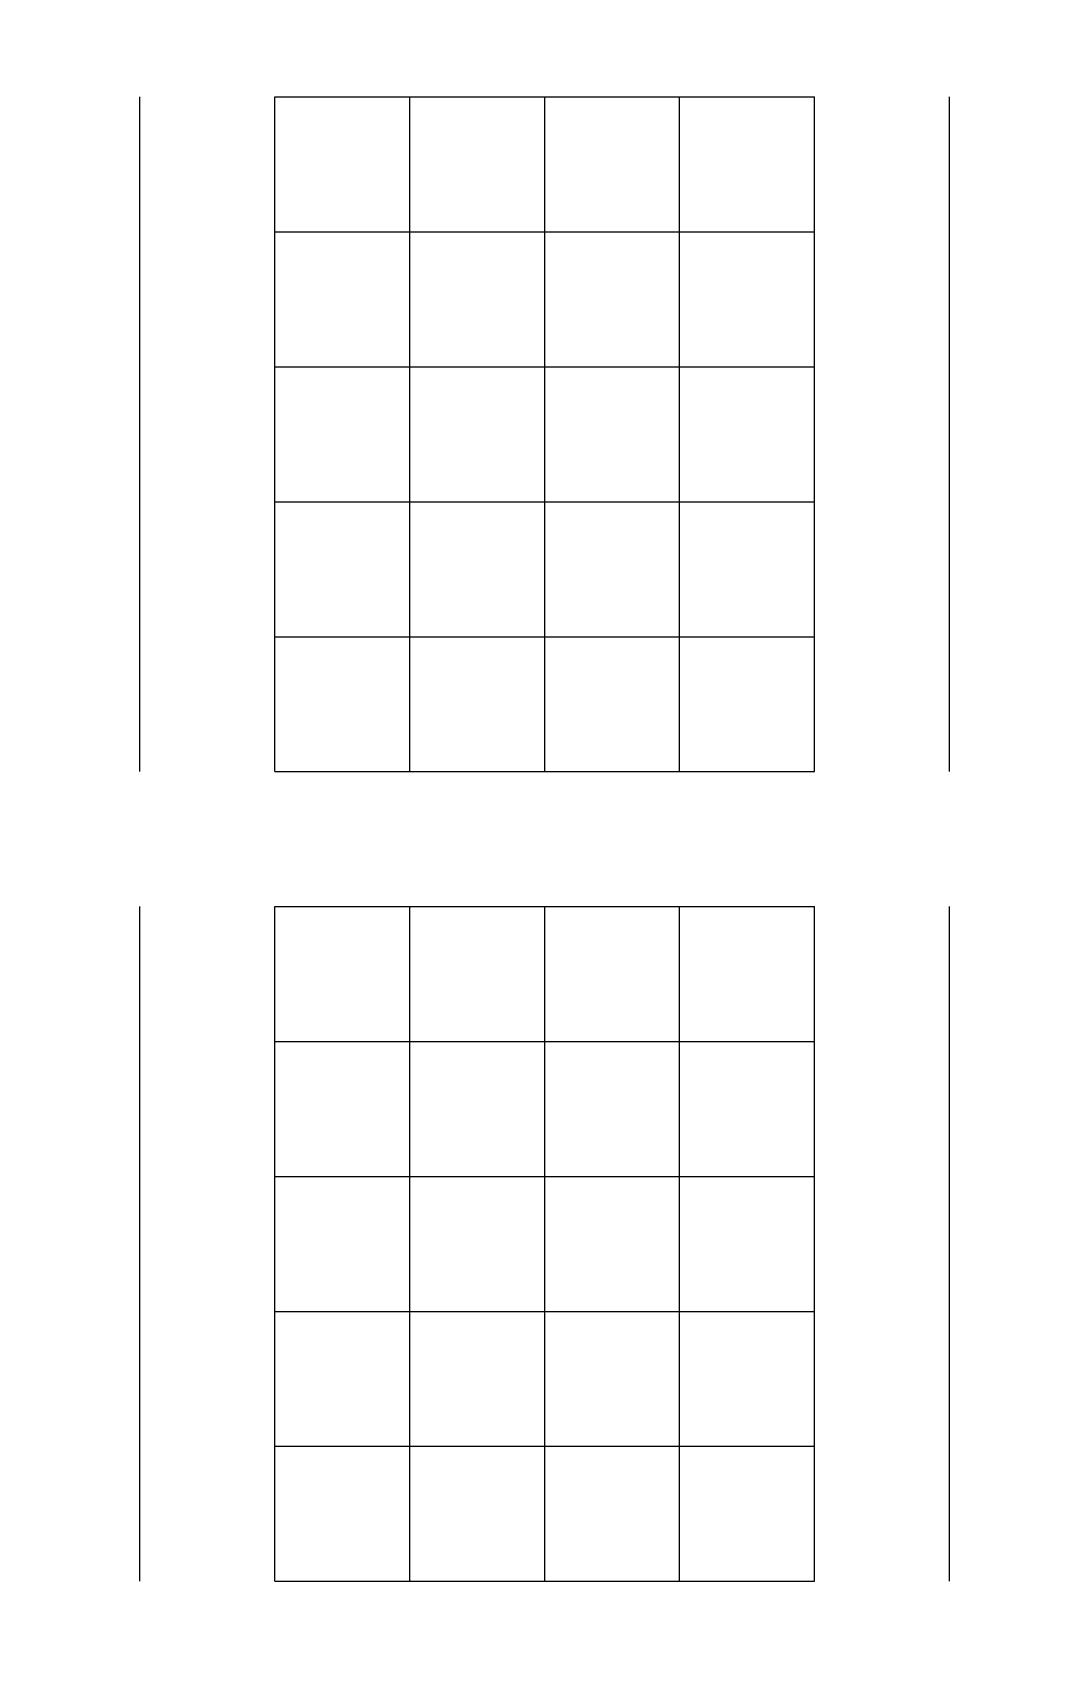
# Model space of a CAD drawing. Header units: millimetres. Extents: x 6 to 745025, y -1528 to 119936.
# Drawn here: x 180.701 to 181.021, y 109.001 to 109.508 of the extents above; entities that cross this region are included whole.
import ezdxf

# ---------------------------------------------------------------- set-up
doc = ezdxf.new("R2010")
doc.units = ezdxf.units.MM
doc.header["$MEASUREMENT"] = 0
doc.layers.get('0').update_dxf_attribs({"linetype": 'CONTINUOUS'})

msp = doc.modelspace()

# ---------------------------------------------------------------- linework, layer by layer
at = {"color": 0, "linetype": 'Continuous', "lineweight": 25, "true_color": 0x000001}
for p, q in [((180.73511, 109.48811), (180.73511, 109.48811)), ((180.73511, 109.48811), (180.73511, 109.48811)), ((180.73511, 109.48811), (180.73511, 109.48811)), ((180.73511, 109.48811), (180.73511, 109.48811)), ((180.73511, 109.48811), (180.73511, 109.48811)), ((180.73511, 109.48811), (180.73511, 109.48811)), ((180.73511, 109.48811), (180.73511, 109.48811)), ((180.98911, 109.48811), (180.98911, 109.48811)), ((180.98911, 109.48811), (180.98911, 109.48811)), ((180.98911, 109.48811), (180.98911, 109.48811)), ((180.98911, 109.48811), (180.98911, 109.48811)), ((180.98911, 109.48811), (180.98911, 109.48811)), ((180.98911, 109.48811), (180.98911, 109.48811)), ((180.98911, 109.48811), (180.98911, 109.48811)), ((180.73511, 109.44578), (180.73511, 109.44578)), ((180.73511, 109.44578), (180.73511, 109.44578)), ((180.73511, 109.44578), (180.73511, 109.44578)), ((180.73511, 109.44578), (180.73511, 109.44578)), ((180.73511, 109.44578), (180.73511, 109.44578)), ((180.73511, 109.44578), (180.73511, 109.44578)), ((180.73511, 109.44578), (180.73511, 109.44578)), ((180.98911, 109.44578), (180.98911, 109.44578)), ((180.98911, 109.44578), (180.98911, 109.44578)), ((180.98911, 109.44578), (180.98911, 109.44578)), ((180.98911, 109.44578), (180.98911, 109.44578)), ((180.98911, 109.44578), (180.98911, 109.44578)), ((180.98911, 109.44578), (180.98911, 109.44578)), ((180.98911, 109.44578), (180.98911, 109.44578)), ((180.73511, 109.40344), (180.73511, 109.40344)), ((180.73511, 109.40344), (180.73511, 109.40344)), ((180.73511, 109.40344), (180.73511, 109.40344)), ((180.73511, 109.40344), (180.73511, 109.40344)), ((180.73511, 109.40344), (180.73511, 109.40344)), ((180.73511, 109.40344), (180.73511, 109.40344)), ((180.73511, 109.40344), (180.73511, 109.40344)), ((180.98911, 109.40344), (180.98911, 109.40344)), ((180.98911, 109.40344), (180.98911, 109.40344)), ((180.98911, 109.40344), (180.98911, 109.40344)), ((180.98911, 109.40344), (180.98911, 109.40344)), ((180.98911, 109.40344), (180.98911, 109.40344)), ((180.98911, 109.40344), (180.98911, 109.40344)), ((180.98911, 109.40344), (180.98911, 109.40344)), ((180.73511, 109.36111), (180.73511, 109.36111)), ((180.73511, 109.36111), (180.73511, 109.36111)), ((180.73511, 109.36111), (180.73511, 109.36111)), ((180.73511, 109.36111), (180.73511, 109.36111)), ((180.73511, 109.36111), (180.73511, 109.36111)), ((180.73511, 109.36111), (180.73511, 109.36111)), ((180.73511, 109.36111), (180.73511, 109.36111)), ((180.98911, 109.36111), (180.98911, 109.36111)), ((180.98911, 109.36111), (180.98911, 109.36111)), ((180.98911, 109.36111), (180.98911, 109.36111)), ((180.98911, 109.36111), (180.98911, 109.36111)), ((180.98911, 109.36111), (180.98911, 109.36111)), ((180.98911, 109.36111), (180.98911, 109.36111)), ((180.98911, 109.36111), (180.98911, 109.36111)), ((180.73511, 109.31878), (180.73511, 109.31878)), ((180.73511, 109.31878), (180.73511, 109.31878)), ((180.73511, 109.31878), (180.73511, 109.31878)), ((180.73511, 109.31878), (180.73511, 109.31878)), ((180.73511, 109.31878), (180.73511, 109.31878)), ((180.73511, 109.31878), (180.73511, 109.31878)), ((180.73511, 109.31878), (180.73511, 109.31878)), ((180.98911, 109.31878), (180.98911, 109.31878)), ((180.98911, 109.31878), (180.98911, 109.31878)), ((180.98911, 109.31878), (180.98911, 109.31878)), ((180.98911, 109.31878), (180.98911, 109.31878)), ((180.98911, 109.31878), (180.98911, 109.31878)), ((180.98911, 109.31878), (180.98911, 109.31878)), ((180.98911, 109.31878), (180.98911, 109.31878)), ((180.73511, 109.27644), (180.73511, 109.27644)), ((180.73511, 109.27644), (180.73511, 109.27644)), ((180.73511, 109.27644), (180.73511, 109.27644)), ((180.73511, 109.27644), (180.73511, 109.27644)), ((180.73511, 109.27644), (180.73511, 109.27644)), ((180.73511, 109.27644), (180.73511, 109.27644)), ((180.73511, 109.27644), (180.73511, 109.27644)), ((180.73511, 109.27644), (180.73511, 109.27644)), ((180.98911, 109.27644), (180.98911, 109.27644)), ((180.98911, 109.27644), (180.98911, 109.27644)), ((180.98911, 109.27644), (180.98911, 109.27644)), ((180.98911, 109.27644), (180.98911, 109.27644)), ((180.98911, 109.27644), (180.98911, 109.27644)), ((180.98911, 109.27644), (180.98911, 109.27644)), ((180.98911, 109.27644), (180.98911, 109.27644)), ((180.98911, 109.27644), (180.98911, 109.27644)), ((180.73511, 109.23411), (180.73511, 109.23411)), ((180.73511, 109.23411), (180.73511, 109.23411)), ((180.73511, 109.23411), (180.73511, 109.23411)), ((180.73511, 109.23411), (180.73511, 109.23411)), ((180.73511, 109.23411), (180.73511, 109.23411)), ((180.73511, 109.23411), (180.73511, 109.23411)), ((180.73511, 109.23411), (180.73511, 109.23411)), ((180.98911, 109.23411), (180.98911, 109.23411)), ((180.98911, 109.23411), (180.98911, 109.23411)), ((180.98911, 109.23411), (180.98911, 109.23411)), ((180.98911, 109.23411), (180.98911, 109.23411)), ((180.98911, 109.23411), (180.98911, 109.23411)), ((180.98911, 109.23411), (180.98911, 109.23411)), ((180.98911, 109.23411), (180.98911, 109.23411)), ((180.73511, 109.19178), (180.73511, 109.19178)), ((180.73511, 109.19178), (180.73511, 109.19178)), ((180.73511, 109.19178), (180.73511, 109.19178)), ((180.73511, 109.19178), (180.73511, 109.19178)), ((180.73511, 109.19178), (180.73511, 109.19178)), ((180.73511, 109.19178), (180.73511, 109.19178)), ((180.73511, 109.19178), (180.73511, 109.19178)), ((180.98911, 109.19178), (180.98911, 109.19178)), ((180.98911, 109.19178), (180.98911, 109.19178)), ((180.98911, 109.19178), (180.98911, 109.19178)), ((180.98911, 109.19178), (180.98911, 109.19178)), ((180.98911, 109.19178), (180.98911, 109.19178)), ((180.98911, 109.19178), (180.98911, 109.19178)), ((180.98911, 109.19178), (180.98911, 109.19178)), ((180.73511, 109.14944), (180.73511, 109.14944)), ((180.73511, 109.14944), (180.73511, 109.14944)), ((180.73511, 109.14944), (180.73511, 109.14944)), ((180.73511, 109.14944), (180.73511, 109.14944)), ((180.73511, 109.14944), (180.73511, 109.14944)), ((180.73511, 109.14944), (180.73511, 109.14944)), ((180.73511, 109.14944), (180.73511, 109.14944)), ((180.98911, 109.14944), (180.98911, 109.14944)), ((180.98911, 109.14944), (180.98911, 109.14944)), ((180.98911, 109.14944), (180.98911, 109.14944)), ((180.98911, 109.14944), (180.98911, 109.14944)), ((180.98911, 109.14944), (180.98911, 109.14944)), ((180.98911, 109.14944), (180.98911, 109.14944)), ((180.98911, 109.14944), (180.98911, 109.14944)), ((180.73511, 109.10711), (180.73511, 109.10711)), ((180.73511, 109.10711), (180.73511, 109.10711)), ((180.73511, 109.10711), (180.73511, 109.10711)), ((180.73511, 109.10711), (180.73511, 109.10711)), ((180.73511, 109.10711), (180.73511, 109.10711)), ((180.73511, 109.10711), (180.73511, 109.10711)), ((180.73511, 109.10711), (180.73511, 109.10711)), ((180.98911, 109.10711), (180.98911, 109.10711)), ((180.98911, 109.10711), (180.98911, 109.10711)), ((180.98911, 109.10711), (180.98911, 109.10711)), ((180.98911, 109.10711), (180.98911, 109.10711)), ((180.98911, 109.10711), (180.98911, 109.10711)), ((180.98911, 109.10711), (180.98911, 109.10711)), ((180.98911, 109.10711), (180.98911, 109.10711)), ((180.73511, 109.06478), (180.73511, 109.06478)), ((180.73511, 109.06478), (180.73511, 109.06478)), ((180.73511, 109.06478), (180.73511, 109.06478)), ((180.73511, 109.06478), (180.73511, 109.06478)), ((180.73511, 109.06478), (180.73511, 109.06478)), ((180.73511, 109.06478), (180.73511, 109.06478)), ((180.73511, 109.06478), (180.73511, 109.06478)), ((180.98911, 109.06478), (180.98911, 109.06478)), ((180.98911, 109.06478), (180.98911, 109.06478)), ((180.98911, 109.06478), (180.98911, 109.06478)), ((180.98911, 109.06478), (180.98911, 109.06478)), ((180.98911, 109.06478), (180.98911, 109.06478)), ((180.98911, 109.06478), (180.98911, 109.06478)), ((180.98911, 109.06478), (180.98911, 109.06478)), ((180.73511, 109.02244), (180.73511, 109.02244)), ((180.73511, 109.02244), (180.73511, 109.02244)), ((180.73511, 109.02244), (180.73511, 109.02244)), ((180.73511, 109.02244), (180.73511, 109.02244)), ((180.73511, 109.02244), (180.73511, 109.02244)), ((180.73511, 109.02244), (180.73511, 109.02244)), ((180.73511, 109.02244), (180.73511, 109.02244)), ((180.73511, 109.02244), (180.73511, 109.02244)), ((180.98911, 109.02244), (180.98911, 109.02244)), ((180.98911, 109.02244), (180.98911, 109.02244)), ((180.98911, 109.02244), (180.98911, 109.02244)), ((180.98911, 109.02244), (180.98911, 109.02244)), ((180.98911, 109.02244), (180.98911, 109.02244)), ((180.98911, 109.02244), (180.98911, 109.02244)), ((180.98911, 109.02244), (180.98911, 109.02244)), ((180.98911, 109.02244), (180.98911, 109.02244))]:
    msp.add_line(p, q, dxfattribs=at)
for points in [[(180.73511, 109.27644), (180.73511, 109.31878), (180.73511, 109.36111), (180.73511, 109.40344), (180.73511, 109.44578), (180.73511, 109.48811)], [(180.73511, 109.27644), (180.73511, 109.31878), (180.73511, 109.36111), (180.73511, 109.40344), (180.73511, 109.44578), (180.73511, 109.48811)], [(180.73511, 109.27644), (180.73511, 109.31878), (180.73511, 109.36111), (180.73511, 109.40344), (180.73511, 109.44578), (180.73511, 109.48811)], [(180.73511, 109.27644), (180.73511, 109.31878), (180.73511, 109.36111), (180.73511, 109.40344), (180.73511, 109.44578), (180.73511, 109.48811)], [(180.73511, 109.27644), (180.73511, 109.31878), (180.73511, 109.36111), (180.73511, 109.40344), (180.73511, 109.44578), (180.73511, 109.48811)], [(180.73511, 109.27644), (180.73511, 109.31878), (180.73511, 109.36111), (180.73511, 109.40344), (180.73511, 109.44578), (180.73511, 109.48811)], [(180.73511, 109.27644), (180.73511, 109.31878), (180.73511, 109.36111), (180.73511, 109.40344), (180.73511, 109.44578), (180.73511, 109.48811)], [(180.77744, 109.48811), (180.81977, 109.48811), (180.86211, 109.48811), (180.90444, 109.48811), (180.94677, 109.48811)], [(180.77744, 109.48811), (180.81977, 109.48811), (180.86211, 109.48811), (180.90444, 109.48811), (180.94677, 109.48811)], [(180.77744, 109.48811), (180.81977, 109.48811), (180.86211, 109.48811), (180.90444, 109.48811), (180.94677, 109.48811)], [(180.77744, 109.48811), (180.81977, 109.48811), (180.86211, 109.48811), (180.90444, 109.48811), (180.94677, 109.48811)], [(180.77744, 109.48811), (180.81977, 109.48811), (180.86211, 109.48811), (180.90444, 109.48811), (180.94677, 109.48811)], [(180.77744, 109.48811), (180.81977, 109.48811), (180.86211, 109.48811), (180.90444, 109.48811), (180.94677, 109.48811)], [(180.77744, 109.48811), (180.81977, 109.48811), (180.86211, 109.48811), (180.90444, 109.48811), (180.94677, 109.48811)], [(180.77744, 109.27644), (180.77744, 109.31878), (180.77744, 109.36111), (180.77744, 109.40344), (180.77744, 109.44578), (180.77744, 109.48811)], [(180.77744, 109.27644), (180.77744, 109.31878), (180.77744, 109.36111), (180.77744, 109.40344), (180.77744, 109.44578), (180.77744, 109.48811)], [(180.77744, 109.27644), (180.77744, 109.31878), (180.77744, 109.36111), (180.77744, 109.40344), (180.77744, 109.44578), (180.77744, 109.48811)], [(180.77744, 109.27644), (180.77744, 109.31878), (180.77744, 109.36111), (180.77744, 109.40344), (180.77744, 109.44578), (180.77744, 109.48811)], [(180.77744, 109.27644), (180.77744, 109.31878), (180.77744, 109.36111), (180.77744, 109.40344), (180.77744, 109.44578), (180.77744, 109.48811)], [(180.77744, 109.27644), (180.77744, 109.31878), (180.77744, 109.36111), (180.77744, 109.40344), (180.77744, 109.44578), (180.77744, 109.48811)], [(180.77744, 109.27644), (180.77744, 109.31878), (180.77744, 109.36111), (180.77744, 109.40344), (180.77744, 109.44578), (180.77744, 109.48811)], [(180.77744, 109.27644), (180.77744, 109.31878), (180.77744, 109.36111), (180.77744, 109.40344), (180.77744, 109.44578), (180.77744, 109.48811)], [(180.81977, 109.27644), (180.81977, 109.31878), (180.81977, 109.36111), (180.81977, 109.40344), (180.81977, 109.44578), (180.81977, 109.48811)], [(180.81977, 109.27644), (180.81977, 109.31878), (180.81977, 109.36111), (180.81977, 109.40344), (180.81977, 109.44578), (180.81977, 109.48811)], [(180.81977, 109.27644), (180.81977, 109.31878), (180.81977, 109.36111), (180.81977, 109.40344), (180.81977, 109.44578), (180.81977, 109.48811)], [(180.81977, 109.27644), (180.81977, 109.31878), (180.81977, 109.36111), (180.81977, 109.40344), (180.81977, 109.44578), (180.81977, 109.48811)], [(180.81977, 109.27644), (180.81977, 109.31878), (180.81977, 109.36111), (180.81977, 109.40344), (180.81977, 109.44578), (180.81977, 109.48811)], [(180.81977, 109.27644), (180.81977, 109.31878), (180.81977, 109.36111), (180.81977, 109.40344), (180.81977, 109.44578), (180.81977, 109.48811)], [(180.81977, 109.27644), (180.81977, 109.31878), (180.81977, 109.36111), (180.81977, 109.40344), (180.81977, 109.44578), (180.81977, 109.48811)], [(180.86211, 109.27644), (180.86211, 109.31878), (180.86211, 109.36111), (180.86211, 109.40344), (180.86211, 109.44578), (180.86211, 109.48811)], [(180.86211, 109.27644), (180.86211, 109.31878), (180.86211, 109.36111), (180.86211, 109.40344), (180.86211, 109.44578), (180.86211, 109.48811)], [(180.86211, 109.27644), (180.86211, 109.31878), (180.86211, 109.36111), (180.86211, 109.40344), (180.86211, 109.44578), (180.86211, 109.48811)], [(180.86211, 109.27644), (180.86211, 109.31878), (180.86211, 109.36111), (180.86211, 109.40344), (180.86211, 109.44578), (180.86211, 109.48811)], [(180.86211, 109.27644), (180.86211, 109.31878), (180.86211, 109.36111), (180.86211, 109.40344), (180.86211, 109.44578), (180.86211, 109.48811)], [(180.86211, 109.27644), (180.86211, 109.31878), (180.86211, 109.36111), (180.86211, 109.40344), (180.86211, 109.44578), (180.86211, 109.48811)], [(180.86211, 109.27644), (180.86211, 109.31878), (180.86211, 109.36111), (180.86211, 109.40344), (180.86211, 109.44578), (180.86211, 109.48811)], [(180.90444, 109.27644), (180.90444, 109.31878), (180.90444, 109.36111), (180.90444, 109.40344), (180.90444, 109.44578), (180.90444, 109.48811)], [(180.90444, 109.27644), (180.90444, 109.31878), (180.90444, 109.36111), (180.90444, 109.40344), (180.90444, 109.44578), (180.90444, 109.48811)], [(180.90444, 109.27644), (180.90444, 109.31878), (180.90444, 109.36111), (180.90444, 109.40344), (180.90444, 109.44578), (180.90444, 109.48811)], [(180.90444, 109.27644), (180.90444, 109.31878), (180.90444, 109.36111), (180.90444, 109.40344), (180.90444, 109.44578), (180.90444, 109.48811)], [(180.90444, 109.27644), (180.90444, 109.31878), (180.90444, 109.36111), (180.90444, 109.40344), (180.90444, 109.44578), (180.90444, 109.48811)], [(180.90444, 109.27644), (180.90444, 109.31878), (180.90444, 109.36111), (180.90444, 109.40344), (180.90444, 109.44578), (180.90444, 109.48811)], [(180.90444, 109.27644), (180.90444, 109.31878), (180.90444, 109.36111), (180.90444, 109.40344), (180.90444, 109.44578), (180.90444, 109.48811)], [(180.94677, 109.27644), (180.94677, 109.31878), (180.94677, 109.36111), (180.94677, 109.40344), (180.94677, 109.44578), (180.94677, 109.48811)], [(180.94677, 109.27644), (180.94677, 109.31878), (180.94677, 109.36111), (180.94677, 109.40344), (180.94677, 109.44578), (180.94677, 109.48811)], [(180.94677, 109.27644), (180.94677, 109.31878), (180.94677, 109.36111), (180.94677, 109.40344), (180.94677, 109.44578), (180.94677, 109.48811)], [(180.94677, 109.27644), (180.94677, 109.31878), (180.94677, 109.36111), (180.94677, 109.40344), (180.94677, 109.44578), (180.94677, 109.48811)], [(180.94677, 109.27644), (180.94677, 109.31878), (180.94677, 109.36111), (180.94677, 109.40344), (180.94677, 109.44578), (180.94677, 109.48811)], [(180.94677, 109.27644), (180.94677, 109.31878), (180.94677, 109.36111), (180.94677, 109.40344), (180.94677, 109.44578), (180.94677, 109.48811)], [(180.94677, 109.27644), (180.94677, 109.31878), (180.94677, 109.36111), (180.94677, 109.40344), (180.94677, 109.44578), (180.94677, 109.48811)], [(180.98911, 109.27644), (180.98911, 109.31878), (180.98911, 109.36111), (180.98911, 109.40344), (180.98911, 109.44578), (180.98911, 109.48811)], [(180.98911, 109.27644), (180.98911, 109.31878), (180.98911, 109.36111), (180.98911, 109.40344), (180.98911, 109.44578), (180.98911, 109.48811)], [(180.98911, 109.27644), (180.98911, 109.31878), (180.98911, 109.36111), (180.98911, 109.40344), (180.98911, 109.44578), (180.98911, 109.48811)], [(180.98911, 109.27644), (180.98911, 109.31878), (180.98911, 109.36111), (180.98911, 109.40344), (180.98911, 109.44578), (180.98911, 109.48811)], [(180.98911, 109.27644), (180.98911, 109.31878), (180.98911, 109.36111), (180.98911, 109.40344), (180.98911, 109.44578), (180.98911, 109.48811)], [(180.98911, 109.27644), (180.98911, 109.31878), (180.98911, 109.36111), (180.98911, 109.40344), (180.98911, 109.44578), (180.98911, 109.48811)], [(180.98911, 109.27644), (180.98911, 109.31878), (180.98911, 109.36111), (180.98911, 109.40344), (180.98911, 109.44578), (180.98911, 109.48811)], [(180.77744, 109.44578), (180.81977, 109.44578), (180.86211, 109.44578), (180.90444, 109.44578), (180.94677, 109.44578)], [(180.77744, 109.44578), (180.81977, 109.44578), (180.86211, 109.44578), (180.90444, 109.44578), (180.94677, 109.44578)], [(180.77744, 109.44578), (180.81977, 109.44578), (180.86211, 109.44578), (180.90444, 109.44578), (180.94677, 109.44578)], [(180.77744, 109.44578), (180.81977, 109.44578), (180.86211, 109.44578), (180.90444, 109.44578), (180.94677, 109.44578)], [(180.77744, 109.44578), (180.81977, 109.44578), (180.86211, 109.44578), (180.90444, 109.44578), (180.94677, 109.44578)], [(180.77744, 109.44578), (180.81977, 109.44578), (180.86211, 109.44578), (180.90444, 109.44578), (180.94677, 109.44578)], [(180.77744, 109.44578), (180.81977, 109.44578), (180.86211, 109.44578), (180.90444, 109.44578), (180.94677, 109.44578)], [(180.77744, 109.40344), (180.81977, 109.40344), (180.86211, 109.40344), (180.90444, 109.40344), (180.94677, 109.40344)], [(180.77744, 109.40344), (180.81977, 109.40344), (180.86211, 109.40344), (180.90444, 109.40344), (180.94677, 109.40344)], [(180.77744, 109.40344), (180.81977, 109.40344), (180.86211, 109.40344), (180.90444, 109.40344), (180.94677, 109.40344)], [(180.77744, 109.40344), (180.81977, 109.40344), (180.86211, 109.40344), (180.90444, 109.40344), (180.94677, 109.40344)], [(180.77744, 109.40344), (180.81977, 109.40344), (180.86211, 109.40344), (180.90444, 109.40344), (180.94677, 109.40344)], [(180.77744, 109.40344), (180.81977, 109.40344), (180.86211, 109.40344), (180.90444, 109.40344), (180.94677, 109.40344)], [(180.77744, 109.40344), (180.81977, 109.40344), (180.86211, 109.40344), (180.90444, 109.40344), (180.94677, 109.40344)], [(180.77744, 109.36111), (180.81977, 109.36111), (180.86211, 109.36111), (180.90444, 109.36111), (180.94677, 109.36111)], [(180.77744, 109.36111), (180.81977, 109.36111), (180.86211, 109.36111), (180.90444, 109.36111), (180.94677, 109.36111)], [(180.77744, 109.36111), (180.81977, 109.36111), (180.86211, 109.36111), (180.90444, 109.36111), (180.94677, 109.36111)], [(180.77744, 109.36111), (180.81977, 109.36111), (180.86211, 109.36111), (180.90444, 109.36111), (180.94677, 109.36111)], [(180.77744, 109.36111), (180.81977, 109.36111), (180.86211, 109.36111), (180.90444, 109.36111), (180.94677, 109.36111)], [(180.77744, 109.36111), (180.81977, 109.36111), (180.86211, 109.36111), (180.90444, 109.36111), (180.94677, 109.36111)], [(180.77744, 109.36111), (180.81977, 109.36111), (180.86211, 109.36111), (180.90444, 109.36111), (180.94677, 109.36111)], [(180.77744, 109.31878), (180.81977, 109.31878), (180.86211, 109.31878), (180.90444, 109.31878), (180.94677, 109.31878)], [(180.77744, 109.31878), (180.81977, 109.31878), (180.86211, 109.31878), (180.90444, 109.31878), (180.94677, 109.31878)], [(180.77744, 109.31878), (180.81977, 109.31878), (180.86211, 109.31878), (180.90444, 109.31878), (180.94677, 109.31878)], [(180.77744, 109.31878), (180.81977, 109.31878), (180.86211, 109.31878), (180.90444, 109.31878), (180.94677, 109.31878)], [(180.77744, 109.31878), (180.81977, 109.31878), (180.86211, 109.31878), (180.90444, 109.31878), (180.94677, 109.31878)], [(180.77744, 109.31878), (180.81977, 109.31878), (180.86211, 109.31878), (180.90444, 109.31878), (180.94677, 109.31878)], [(180.77744, 109.31878), (180.81977, 109.31878), (180.86211, 109.31878), (180.90444, 109.31878), (180.94677, 109.31878)], [(180.77744, 109.27644), (180.81977, 109.27644), (180.86211, 109.27644), (180.90444, 109.27644), (180.94677, 109.27644)], [(180.77744, 109.27644), (180.81977, 109.27644), (180.86211, 109.27644), (180.90444, 109.27644), (180.94677, 109.27644)], [(180.77744, 109.27644), (180.81977, 109.27644), (180.86211, 109.27644), (180.90444, 109.27644), (180.94677, 109.27644)], [(180.77744, 109.27644), (180.81977, 109.27644), (180.86211, 109.27644), (180.90444, 109.27644), (180.94677, 109.27644)], [(180.77744, 109.27644), (180.81977, 109.27644), (180.86211, 109.27644), (180.90444, 109.27644), (180.94677, 109.27644)], [(180.77744, 109.27644), (180.81977, 109.27644), (180.86211, 109.27644), (180.90444, 109.27644), (180.94677, 109.27644)], [(180.77744, 109.27644), (180.81977, 109.27644), (180.86211, 109.27644), (180.90444, 109.27644), (180.94677, 109.27644)], [(180.77744, 109.27644), (180.81977, 109.27644), (180.86211, 109.27644), (180.90444, 109.27644), (180.94677, 109.27644)], [(180.73511, 109.02244), (180.73511, 109.06478), (180.73511, 109.10711), (180.73511, 109.14944), (180.73511, 109.19178), (180.73511, 109.23411)], [(180.73511, 109.02244), (180.73511, 109.06478), (180.73511, 109.10711), (180.73511, 109.14944), (180.73511, 109.19178), (180.73511, 109.23411)], [(180.73511, 109.02244), (180.73511, 109.06478), (180.73511, 109.10711), (180.73511, 109.14944), (180.73511, 109.19178), (180.73511, 109.23411)], [(180.73511, 109.02244), (180.73511, 109.06478), (180.73511, 109.10711), (180.73511, 109.14944), (180.73511, 109.19178), (180.73511, 109.23411)], [(180.73511, 109.02244), (180.73511, 109.06478), (180.73511, 109.10711), (180.73511, 109.14944), (180.73511, 109.19178), (180.73511, 109.23411)], [(180.73511, 109.02244), (180.73511, 109.06478), (180.73511, 109.10711), (180.73511, 109.14944), (180.73511, 109.19178), (180.73511, 109.23411)], [(180.73511, 109.02244), (180.73511, 109.06478), (180.73511, 109.10711), (180.73511, 109.14944), (180.73511, 109.19178), (180.73511, 109.23411)], [(180.77744, 109.23411), (180.81977, 109.23411), (180.86211, 109.23411), (180.90444, 109.23411), (180.94677, 109.23411)], [(180.77744, 109.23411), (180.81977, 109.23411), (180.86211, 109.23411), (180.90444, 109.23411), (180.94677, 109.23411)], [(180.77744, 109.23411), (180.81977, 109.23411), (180.86211, 109.23411), (180.90444, 109.23411), (180.94677, 109.23411)], [(180.77744, 109.23411), (180.81977, 109.23411), (180.86211, 109.23411), (180.90444, 109.23411), (180.94677, 109.23411)], [(180.77744, 109.23411), (180.81977, 109.23411), (180.86211, 109.23411), (180.90444, 109.23411), (180.94677, 109.23411)], [(180.77744, 109.23411), (180.81977, 109.23411), (180.86211, 109.23411), (180.90444, 109.23411), (180.94677, 109.23411)], [(180.77744, 109.23411), (180.81977, 109.23411), (180.86211, 109.23411), (180.90444, 109.23411), (180.94677, 109.23411)], [(180.77744, 109.02244), (180.77744, 109.06478), (180.77744, 109.10711), (180.77744, 109.14944), (180.77744, 109.19178), (180.77744, 109.23411)], [(180.77744, 109.02244), (180.77744, 109.06478), (180.77744, 109.10711), (180.77744, 109.14944), (180.77744, 109.19178), (180.77744, 109.23411)], [(180.77744, 109.02244), (180.77744, 109.06478), (180.77744, 109.10711), (180.77744, 109.14944), (180.77744, 109.19178), (180.77744, 109.23411)], [(180.77744, 109.02244), (180.77744, 109.06478), (180.77744, 109.10711), (180.77744, 109.14944), (180.77744, 109.19178), (180.77744, 109.23411)], [(180.77744, 109.02244), (180.77744, 109.06478), (180.77744, 109.10711), (180.77744, 109.14944), (180.77744, 109.19178), (180.77744, 109.23411)], [(180.77744, 109.02244), (180.77744, 109.06478), (180.77744, 109.10711), (180.77744, 109.14944), (180.77744, 109.19178), (180.77744, 109.23411)], [(180.77744, 109.02244), (180.77744, 109.06478), (180.77744, 109.10711), (180.77744, 109.14944), (180.77744, 109.19178), (180.77744, 109.23411)], [(180.77744, 109.02244), (180.77744, 109.06478), (180.77744, 109.10711), (180.77744, 109.14944), (180.77744, 109.19178), (180.77744, 109.23411)], [(180.81977, 109.02244), (180.81977, 109.06478), (180.81977, 109.10711), (180.81977, 109.14944), (180.81977, 109.19178), (180.81977, 109.23411)], [(180.81977, 109.02244), (180.81977, 109.06478), (180.81977, 109.10711), (180.81977, 109.14944), (180.81977, 109.19178), (180.81977, 109.23411)], [(180.81977, 109.02244), (180.81977, 109.06478), (180.81977, 109.10711), (180.81977, 109.14944), (180.81977, 109.19178), (180.81977, 109.23411)], [(180.81977, 109.02244), (180.81977, 109.06478), (180.81977, 109.10711), (180.81977, 109.14944), (180.81977, 109.19178), (180.81977, 109.23411)], [(180.81977, 109.02244), (180.81977, 109.06478), (180.81977, 109.10711), (180.81977, 109.14944), (180.81977, 109.19178), (180.81977, 109.23411)], [(180.81977, 109.02244), (180.81977, 109.06478), (180.81977, 109.10711), (180.81977, 109.14944), (180.81977, 109.19178), (180.81977, 109.23411)], [(180.81977, 109.02244), (180.81977, 109.06478), (180.81977, 109.10711), (180.81977, 109.14944), (180.81977, 109.19178), (180.81977, 109.23411)], [(180.86211, 109.02244), (180.86211, 109.06478), (180.86211, 109.10711), (180.86211, 109.14944), (180.86211, 109.19178), (180.86211, 109.23411)], [(180.86211, 109.02244), (180.86211, 109.06478), (180.86211, 109.10711), (180.86211, 109.14944), (180.86211, 109.19178), (180.86211, 109.23411)], [(180.86211, 109.02244), (180.86211, 109.06478), (180.86211, 109.10711), (180.86211, 109.14944), (180.86211, 109.19178), (180.86211, 109.23411)], [(180.86211, 109.02244), (180.86211, 109.06478), (180.86211, 109.10711), (180.86211, 109.14944), (180.86211, 109.19178), (180.86211, 109.23411)], [(180.86211, 109.02244), (180.86211, 109.06478), (180.86211, 109.10711), (180.86211, 109.14944), (180.86211, 109.19178), (180.86211, 109.23411)], [(180.86211, 109.02244), (180.86211, 109.06478), (180.86211, 109.10711), (180.86211, 109.14944), (180.86211, 109.19178), (180.86211, 109.23411)], [(180.86211, 109.02244), (180.86211, 109.06478), (180.86211, 109.10711), (180.86211, 109.14944), (180.86211, 109.19178), (180.86211, 109.23411)], [(180.90444, 109.02244), (180.90444, 109.06478), (180.90444, 109.10711), (180.90444, 109.14944), (180.90444, 109.19178), (180.90444, 109.23411)], [(180.90444, 109.02244), (180.90444, 109.06478), (180.90444, 109.10711), (180.90444, 109.14944), (180.90444, 109.19178), (180.90444, 109.23411)], [(180.90444, 109.02244), (180.90444, 109.06478), (180.90444, 109.10711), (180.90444, 109.14944), (180.90444, 109.19178), (180.90444, 109.23411)], [(180.90444, 109.02244), (180.90444, 109.06478), (180.90444, 109.10711), (180.90444, 109.14944), (180.90444, 109.19178), (180.90444, 109.23411)], [(180.90444, 109.02244), (180.90444, 109.06478), (180.90444, 109.10711), (180.90444, 109.14944), (180.90444, 109.19178), (180.90444, 109.23411)], [(180.90444, 109.02244), (180.90444, 109.06478), (180.90444, 109.10711), (180.90444, 109.14944), (180.90444, 109.19178), (180.90444, 109.23411)], [(180.90444, 109.02244), (180.90444, 109.06478), (180.90444, 109.10711), (180.90444, 109.14944), (180.90444, 109.19178), (180.90444, 109.23411)], [(180.94677, 109.02244), (180.94677, 109.06478), (180.94677, 109.10711), (180.94677, 109.14944), (180.94677, 109.19178), (180.94677, 109.23411)], [(180.94677, 109.02244), (180.94677, 109.06478), (180.94677, 109.10711), (180.94677, 109.14944), (180.94677, 109.19178), (180.94677, 109.23411)], [(180.94677, 109.02244), (180.94677, 109.06478), (180.94677, 109.10711), (180.94677, 109.14944), (180.94677, 109.19178), (180.94677, 109.23411)], [(180.94677, 109.02244), (180.94677, 109.06478), (180.94677, 109.10711), (180.94677, 109.14944), (180.94677, 109.19178), (180.94677, 109.23411)], [(180.94677, 109.02244), (180.94677, 109.06478), (180.94677, 109.10711), (180.94677, 109.14944), (180.94677, 109.19178), (180.94677, 109.23411)], [(180.94677, 109.02244), (180.94677, 109.06478), (180.94677, 109.10711), (180.94677, 109.14944), (180.94677, 109.19178), (180.94677, 109.23411)], [(180.94677, 109.02244), (180.94677, 109.06478), (180.94677, 109.10711), (180.94677, 109.14944), (180.94677, 109.19178), (180.94677, 109.23411)], [(180.98911, 109.02244), (180.98911, 109.06478), (180.98911, 109.10711), (180.98911, 109.14944), (180.98911, 109.19178), (180.98911, 109.23411)], [(180.98911, 109.02244), (180.98911, 109.06478), (180.98911, 109.10711), (180.98911, 109.14944), (180.98911, 109.19178), (180.98911, 109.23411)], [(180.98911, 109.02244), (180.98911, 109.06478), (180.98911, 109.10711), (180.98911, 109.14944), (180.98911, 109.19178), (180.98911, 109.23411)], [(180.98911, 109.02244), (180.98911, 109.06478), (180.98911, 109.10711), (180.98911, 109.14944), (180.98911, 109.19178), (180.98911, 109.23411)], [(180.98911, 109.02244), (180.98911, 109.06478), (180.98911, 109.10711), (180.98911, 109.14944), (180.98911, 109.19178), (180.98911, 109.23411)], [(180.98911, 109.02244), (180.98911, 109.06478), (180.98911, 109.10711), (180.98911, 109.14944), (180.98911, 109.19178), (180.98911, 109.23411)], [(180.98911, 109.02244), (180.98911, 109.06478), (180.98911, 109.10711), (180.98911, 109.14944), (180.98911, 109.19178), (180.98911, 109.23411)], [(180.77744, 109.19178), (180.81977, 109.19178), (180.86211, 109.19178), (180.90444, 109.19178), (180.94677, 109.19178)], [(180.77744, 109.19178), (180.81977, 109.19178), (180.86211, 109.19178), (180.90444, 109.19178), (180.94677, 109.19178)], [(180.77744, 109.19178), (180.81977, 109.19178), (180.86211, 109.19178), (180.90444, 109.19178), (180.94677, 109.19178)], [(180.77744, 109.19178), (180.81977, 109.19178), (180.86211, 109.19178), (180.90444, 109.19178), (180.94677, 109.19178)], [(180.77744, 109.19178), (180.81977, 109.19178), (180.86211, 109.19178), (180.90444, 109.19178), (180.94677, 109.19178)], [(180.77744, 109.19178), (180.81977, 109.19178), (180.86211, 109.19178), (180.90444, 109.19178), (180.94677, 109.19178)], [(180.77744, 109.19178), (180.81977, 109.19178), (180.86211, 109.19178), (180.90444, 109.19178), (180.94677, 109.19178)], [(180.77744, 109.14944), (180.81977, 109.14944), (180.86211, 109.14944), (180.90444, 109.14944), (180.94677, 109.14944)], [(180.77744, 109.14944), (180.81977, 109.14944), (180.86211, 109.14944), (180.90444, 109.14944), (180.94677, 109.14944)], [(180.77744, 109.14944), (180.81977, 109.14944), (180.86211, 109.14944), (180.90444, 109.14944), (180.94677, 109.14944)], [(180.77744, 109.14944), (180.81977, 109.14944), (180.86211, 109.14944), (180.90444, 109.14944), (180.94677, 109.14944)], [(180.77744, 109.14944), (180.81977, 109.14944), (180.86211, 109.14944), (180.90444, 109.14944), (180.94677, 109.14944)], [(180.77744, 109.14944), (180.81977, 109.14944), (180.86211, 109.14944), (180.90444, 109.14944), (180.94677, 109.14944)], [(180.77744, 109.14944), (180.81977, 109.14944), (180.86211, 109.14944), (180.90444, 109.14944), (180.94677, 109.14944)], [(180.77744, 109.10711), (180.81977, 109.10711), (180.86211, 109.10711), (180.90444, 109.10711), (180.94677, 109.10711)], [(180.77744, 109.10711), (180.81977, 109.10711), (180.86211, 109.10711), (180.90444, 109.10711), (180.94677, 109.10711)], [(180.77744, 109.10711), (180.81977, 109.10711), (180.86211, 109.10711), (180.90444, 109.10711), (180.94677, 109.10711)], [(180.77744, 109.10711), (180.81977, 109.10711), (180.86211, 109.10711), (180.90444, 109.10711), (180.94677, 109.10711)], [(180.77744, 109.10711), (180.81977, 109.10711), (180.86211, 109.10711), (180.90444, 109.10711), (180.94677, 109.10711)], [(180.77744, 109.10711), (180.81977, 109.10711), (180.86211, 109.10711), (180.90444, 109.10711), (180.94677, 109.10711)], [(180.77744, 109.10711), (180.81977, 109.10711), (180.86211, 109.10711), (180.90444, 109.10711), (180.94677, 109.10711)], [(180.77744, 109.06478), (180.81977, 109.06478), (180.86211, 109.06478), (180.90444, 109.06478), (180.94677, 109.06478)], [(180.77744, 109.06478), (180.81977, 109.06478), (180.86211, 109.06478), (180.90444, 109.06478), (180.94677, 109.06478)], [(180.77744, 109.06478), (180.81977, 109.06478), (180.86211, 109.06478), (180.90444, 109.06478), (180.94677, 109.06478)], [(180.77744, 109.06478), (180.81977, 109.06478), (180.86211, 109.06478), (180.90444, 109.06478), (180.94677, 109.06478)], [(180.77744, 109.06478), (180.81977, 109.06478), (180.86211, 109.06478), (180.90444, 109.06478), (180.94677, 109.06478)], [(180.77744, 109.06478), (180.81977, 109.06478), (180.86211, 109.06478), (180.90444, 109.06478), (180.94677, 109.06478)], [(180.77744, 109.06478), (180.81977, 109.06478), (180.86211, 109.06478), (180.90444, 109.06478), (180.94677, 109.06478)], [(180.77744, 109.02244), (180.81977, 109.02244), (180.86211, 109.02244), (180.90444, 109.02244), (180.94677, 109.02244)], [(180.77744, 109.02244), (180.81977, 109.02244), (180.86211, 109.02244), (180.90444, 109.02244), (180.94677, 109.02244)], [(180.77744, 109.02244), (180.81977, 109.02244), (180.86211, 109.02244), (180.90444, 109.02244), (180.94677, 109.02244)], [(180.77744, 109.02244), (180.81977, 109.02244), (180.86211, 109.02244), (180.90444, 109.02244), (180.94677, 109.02244)], [(180.77744, 109.02244), (180.81977, 109.02244), (180.86211, 109.02244), (180.90444, 109.02244), (180.94677, 109.02244)], [(180.77744, 109.02244), (180.81977, 109.02244), (180.86211, 109.02244), (180.90444, 109.02244), (180.94677, 109.02244)], [(180.77744, 109.02244), (180.81977, 109.02244), (180.86211, 109.02244), (180.90444, 109.02244), (180.94677, 109.02244)], [(180.77744, 109.02244), (180.81977, 109.02244), (180.86211, 109.02244), (180.90444, 109.02244), (180.94677, 109.02244)]]:
    msp.add_lwpolyline(points, dxfattribs=at)
at = {"color": 0, "linetype": 'Continuous', "lineweight": 18, "true_color": 0x000003}
for points in [[(179.04177, 109.89028), (179.04177, 108.8031), (179.9231, 107.92178), (181.01027, 107.92178)], [(180.01544, 109.89028), (180.01544, 109.34084), (180.46084, 108.89544), (181.01027, 108.89544)], [(181.01027, 107.92178), (182.09745, 107.92178), (182.97877, 108.8031), (182.97877, 109.89028)], [(181.01027, 108.89544), (181.55971, 108.89544), (182.00511, 109.34084), (182.00511, 109.89028)]]:
    msp.add_open_spline(points, degree=3, dxfattribs=at)

doc.saveas('drawing.dxf')
